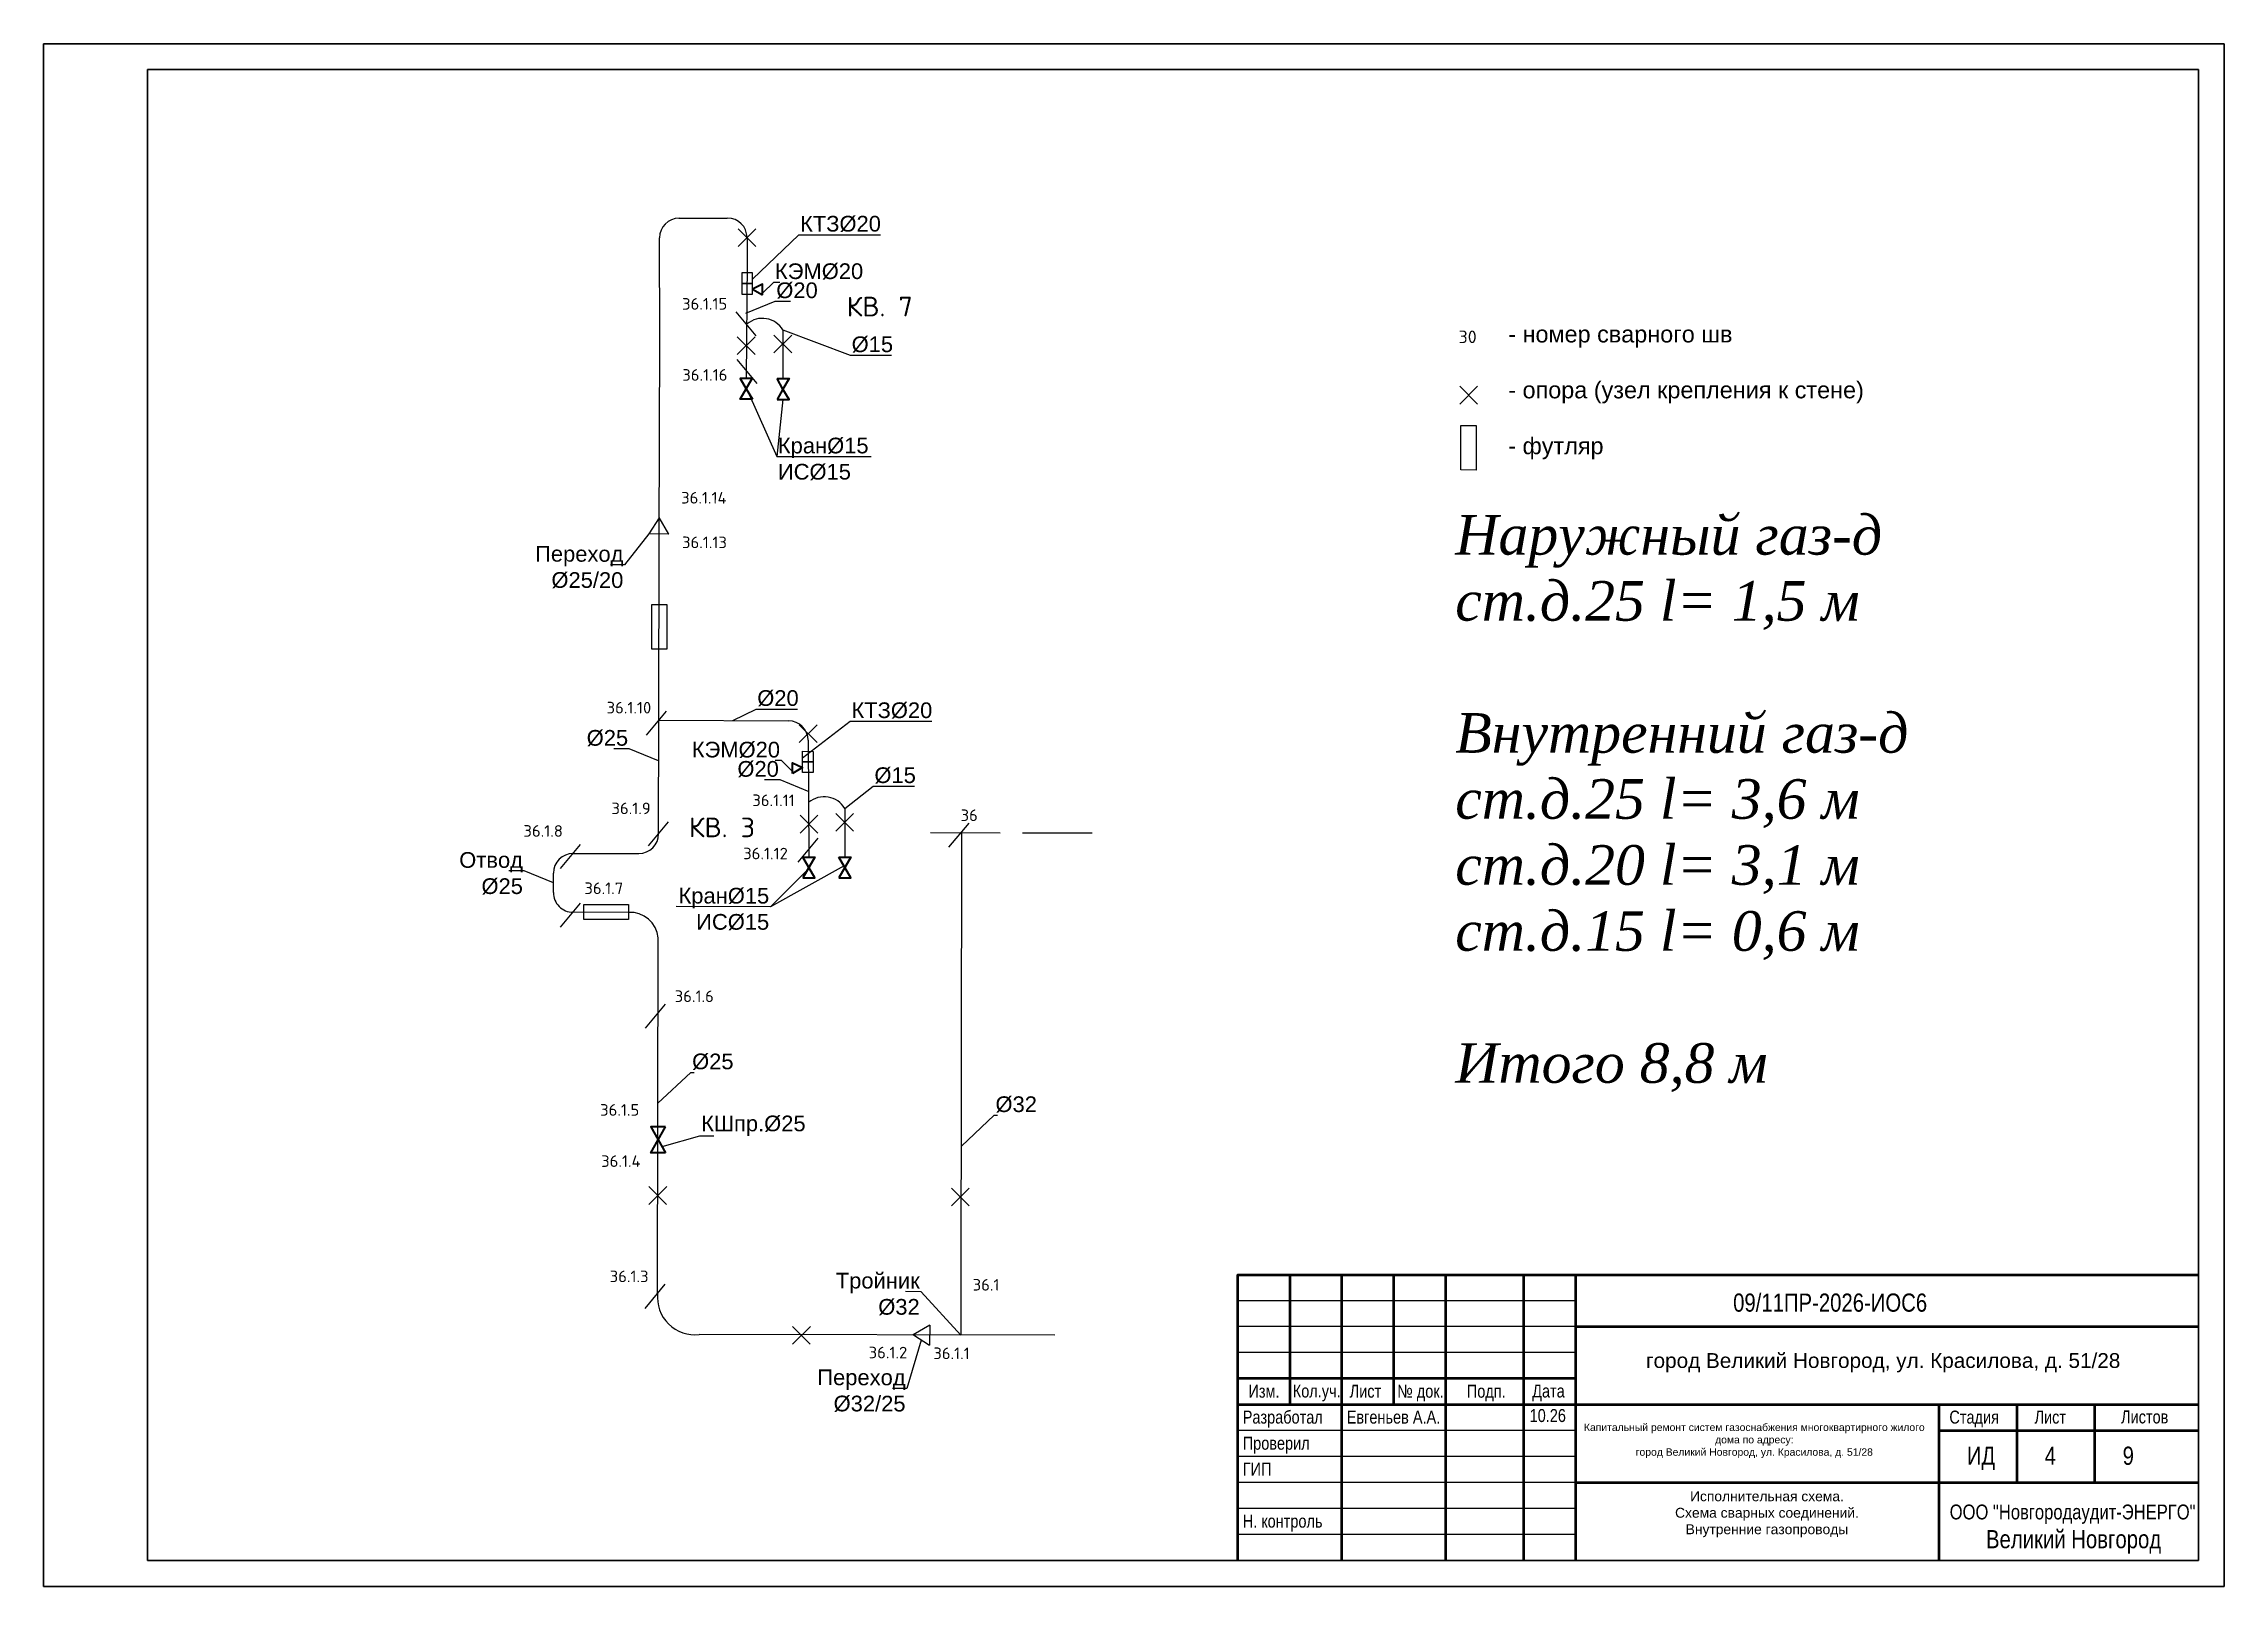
# Model space of a CAD drawing. Header units: inches. Extents: x -6029 to 5084, y 17021 to 24879.
import ezdxf
from ezdxf import colors
from ezdxf.entities.mleader import LeaderData, LeaderLine
from ezdxf.enums import TextEntityAlignment as Align
from ezdxf.math import Vec2, Vec3

# ---------------------------------------------------------------- set-up
doc = ezdxf.new("R2010")
doc.units = ezdxf.units.IN
doc.header["$MEASUREMENT"] = 0
doc.linetypes.add('ACAD_ISO02W100', pattern=[15, 12, -3])
doc.layers.get('0').update_dxf_attribs({"color": 18, "true_color": 0x000000})
for name, color, linetype, lineweight in [('анп Рамка жирная', 7, 'Continuous', 50), ('ГП_Таbлицы', 7, 'Continuous', 50), ('Трубы', 7, 'Continuous', 40)]:
    doc.layers.add(name, color=color, linetype=linetype, lineweight=lineweight)
doc.styles.add('ISO', font='arial.ttf')
doc.styles.add('PROFIL', font='simplex.shx')
doc.styles.get("Standard").update_dxf_attribs({"font": 'arial.ttf'})
doc.mleader_styles.duplicate_entry("Standard", '')

msp = doc.modelspace()

# ---------------------------------------------------------------- linework, layer by layer
at = {"color": 18, "true_color": 0x000000}
for p, q in [((-2791, 23990), (-2545, 23991)), ((-2889, 23383), (-2890, 23890)), ((-2444, 23891), (-2444, 23768)), ((-2892, 22365), (-2889, 23383)), ((-2261, 23421), (-2262, 23174)), ((-2894, 21433), (-2892, 22365)), ((-2895, 20854), (-2894, 21433)), ((-2894, 21433), (-2233, 21430)), ((-1946, 20983), (-1946, 20737)), ((-1510, 20861), (-1154, 20860)), ((-1352, 20860), (-1355, 18504)), ((-1041, 20860), (-686, 20859)), ((-3331, 20754), (-2995, 20754)), ((-3431, 20555), (-3431, 20654)), ((-3049, 20454), (-3331, 20455)), ((-2900, 18514), (-2897, 20325)), ((-1355, 18504), (-1355, 18301)), ((-875, 18301), (-2688, 18303))]:
    msp.add_line(p, q, dxfattribs=at)
at = {"color": 0}
for p, q in [((-2399, 23846), (-2490, 23936)), ((-2399, 23936), (-2490, 23846)), ((-2444, 23768), (-2448, 23174)), ((-2397, 23391), (-2499, 23513)), ((-2403, 23296), (-2494, 23386)), ((-2403, 23386), (-2494, 23296)), ((-2216, 23305), (-2307, 23395)), ((-2216, 23395), (-2307, 23305)), ((-2393, 23148), (-2495, 23270)), ((1188, 23043), (1278, 23134)), ((1188, 23134), (1278, 23043)), ((-2892, 22464), (-2945, 22383)), ((-2842, 22381), (-2892, 22465)), ((-2842, 22381), (-2945, 22383)), ((-2957, 21357), (-2855, 21479)), ((-2178, 21410), (-2087, 21319)), ((-2178, 21319), (-2087, 21409)), ((-2133, 21331), (-2129, 20737)), ((-2946, 20793), (-2844, 20915)), ((-2174, 20858), (-2083, 20949)), ((-2174, 20949), (-2083, 20858)), ((-1991, 20867), (-1901, 20958)), ((-1991, 20958), (-1901, 20867)), ((-1415, 20786), (-1313, 20908)), ((-3394, 20678), (-3292, 20800)), ((-2184, 20710), (-2082, 20832)), ((-3394, 20379), (-3292, 20501)), ((-2961, 19865), (-2859, 19987)), ((-2944, 18966), (-2853, 19057)), ((-2944, 19057), (-2854, 18966)), ((-1403, 18959), (-1312, 19050)), ((-1403, 19050), (-1312, 18959)), ((-2964, 18437), (-2862, 18560)), ((-2212, 18254), (-2121, 18345)), ((-2212, 18345), (-2122, 18254)), ((-1513, 18352), (-1597, 18302)), ((-1513, 18352), (-1515, 18249)), ((-1596, 18302), (-1515, 18249))]:
    msp.add_line(p, q, dxfattribs=at)
for points in [[(-2416, 23712), (-2470, 23712), (-2470, 23658), (-2416, 23658)], [(-2416, 23658), (-2470, 23658), (-2470, 23604), (-2416, 23604)], [(1193, 22708), (1194, 22935), (1272, 22934), (1271, 22707)], [(-2930, 21795), (-2930, 22022), (-2852, 22022), (-2852, 21795)], [(-2161, 21275), (-2107, 21274), (-2107, 21221), (-2161, 21221)], [(-2161, 21221), (-2107, 21221), (-2107, 21167), (-2161, 21167)], [(-3049, 20417), (-3276, 20417), (-3276, 20495), (-3049, 20495)]]:
    msp.add_lwpolyline(points, close=True, dxfattribs=at)
at = {"color": 0, "lineweight": 40}
for points in [[(-2365, 23599), (-2365, 23654), (-2416, 23629)], [(-2418, 23174), (-2479, 23174), (-2448, 23121)], [(-2417, 23068), (-2479, 23068), (-2448, 23121)], [(-2291, 23173), (-2230, 23173), (-2261, 23120)], [(-2291, 23067), (-2230, 23067), (-2261, 23120)], [(-2212, 21161), (-2212, 21216), (-2162, 21192)], [(-2160, 20736), (-2098, 20736), (-2129, 20683)], [(-2160, 20630), (-2099, 20630), (-2129, 20683)], [(-1976, 20736), (-1915, 20736), (-1945, 20683)], [(-1976, 20630), (-1915, 20630), (-1945, 20683)], [(-2859, 19361), (-2935, 19361), (-2897, 19296)], [(-2859, 19230), (-2935, 19230), (-2897, 19296)]]:
    msp.add_lwpolyline(points, close=True, dxfattribs=at)
at = {"color": 18, "true_color": 0x000000}
for centre, radius, start, end in [((-2790, 23890), 100, 90.1262, 180.1262), ((-2544, 23891), 100, 0.1262, 90.1262), ((-2233, 21330), 100, 0.3825, 89.8738), ((-2995, 20854), 100, 270, 359.8367), ((-3331, 20654), 100, 90, 180), ((-3331, 20555), 100, 179.8738, 269.8738), ((-3039, 20311), 143, 5.3954, 93.765), ((-2709, 18494), 192, 174.3142, 276.3203)]:
    msp.add_arc(centre, radius, start, end, dxfattribs=at)
at = {"color": 0}
for centre in [(-2366, 23358), (-2051, 20921)]:
    msp.add_arc(centre, 122, 30.9646, 129.7435, dxfattribs=at)
at = {"layer": 'анп Рамка жирная', "color": 7, "lineweight": 30, "ltscale": 0.001}
for p, q in [((-6029, 24879), (5084, 24879)), ((-6029, 17021), (-6029, 24879)), ((5084, 24879), (-6029, 24879)), ((5084, 24879), (5084, 17021)), ((-5500, 17153), (-5500, 24747)), ((-5500, 24747), (4952, 24747)), ((4952, 24747), (4952, 17153)), ((4952, 17153), (-5500, 17153)), ((5084, 17021), (-6029, 17021))]:
    msp.add_line(p, q, dxfattribs=at)
at = {"layer": 'анп Рамка жирная', "color": 0, "lineweight": 30, "ltscale": 0.001}
msp.add_line((5084, 17021), (5084, 24879), dxfattribs=at)
at = {"layer": 'ГП_Таbлицы', "color": 7}
for p, q in [((322, 18608), (322, 17947)), ((586, 18608), (586, 17153)), ((851, 18608), (851, 17947)), ((1115, 18608), (1115, 17153)), ((1512, 18608), (1512, 17153)), ((1777, 18608), (1777, 17153)), ((1777, 18344), (4952, 18344)), ((1777, 18079), (57, 18079)), ((57, 17947), (4952, 17947)), ((3629, 17947), (3629, 17153)), ((4026, 17947), (4026, 17550)), ((4423, 17947), (4423, 17550)), ((3629, 17815), (4952, 17815)), ((1777, 17550), (4952, 17550))]:
    msp.add_line(p, q, dxfattribs=at)
at = {"layer": 'ГП_Таbлицы', "color": 7, "lineweight": -3}
for p, q in [((1777, 18476), (57, 18476)), ((1777, 18344), (57, 18344)), ((1777, 18212), (57, 18212)), ((1777, 17815), (57, 17815)), ((1777, 17682), (57, 17682)), ((1777, 17550), (57, 17550)), ((1777, 17418), (57, 17418)), ((1777, 17285), (57, 17285))]:
    msp.add_line(p, q, dxfattribs=at)
at = {"layer": 'ГП_Таbлицы', "color": 7}
msp.add_lwpolyline([(57, 17153), (57, 18608), (4952, 18608)], dxfattribs=at)

# ---------------------------------------------------------------- texts
at = {"color": 0, "style": 'PROFIL'}
for s, height, rotation, p in [('36.1.15', 59, 0.1262, (-2660, 23554)), ('КВ. 7', 100, 0.1262, (-1768, 23540)), ('36.1.16', 59, 0.1262, (-2659, 23192)), ('36.1.14', 59, 359.8738, (-2664, 22566)), ('36.1.13', 59, 359.8738, (-2661, 22339)), ('36.1.10', 59, 359.8738, (-3046, 21497)), ('36.1.9', 59, 359.8738, (-3035, 20984)), ('36.1.11', 59, 359.8738, (-2309, 21025)), ('36.1.8', 59, 359.8738, (-3483, 20869)), ('КВ. 3', 100, 359.8738, (-2572, 20887)), ('36', 59, 359.8738, (-1312, 20949)), ('36.1.12', 59, 359.8738, (-2350, 20754)), ('36.1.7', 59, 359.8738, (-3174, 20577)), ('36.1.6', 59, 359.8738, (-2713, 20027)), ('36.1.3', 59, 359.8738, (-3045, 18600)), ('36.1', 59, 359.8738, (-1226, 18557)), ('36.1.2', 59, 359.8738, (-1726, 18212)), ('36.1.1', 59, 359.8738, (-1402, 18208))]:
    msp.add_text(s, height=height, rotation=rotation, dxfattribs=at).set_placement(p, align=Align.MIDDLE)
for s, height, p in [('30', 63.9, (1228, 23386)), ('36.1.5', 59, (-3093, 19448)), ('36.1.4', 59, (-3087, 19187))]:
    msp.add_text(s, height=height, dxfattribs=at).set_placement(p, align=Align.MIDDLE)
at = {"insert": (938, 23585), "char_height": 85.38, "attachment_point": 1}
msp.add_mtext_dynamic_manual_height_columns('\\P               - номер сварного шв\\P\\P               - опора (узел крепления к стене)\\P\\P               - футляр', width=4332.81, gutter_width=2.67, heights=[-823], dxfattribs=at)
at = {"lineweight": 25, "insert": (1165, 22478), "char_height": 201.74, "width": 3302.93, "attachment_point": 1}
msp.add_mtext('{\\fTimes New Roman|b0|i1|c204|p18;Наружный газ-д\\Pст.д.25 \\fTimes New Roman|b0|i1|c0|p18;l= \\fTimes New Roman|b0|i1|c204|p18;1,5 м\\P\\PВнутренний газ-д\\Pст.д.25 l= 3,6 м\\Pст.д.20 l= 3,1 м\\Pст.д.15 l= 0,6 м\\P\\PИтого 8,8 м}', dxfattribs=at)
at = {"layer": 'ГП_Таbлицы', "color": 7, "style": 'ISO', "width": 0.8}
for s, height, p in [('09/11ПР-2026-ИОС6', 92.61, (2581, 18420)), ('Изм.', 66.1, (111, 17982)), ('Кол.уч.', 66.1, (337, 17983)), ('Лист', 66.1, (627, 17982)), ('№ док.', 66.1, (869, 17982)), ('Подп.', 66.1, (1224, 17982)), ('Дата', 66.1, (1557, 17983)), ('Разработал', 66.1, (82, 17850)), ('Евгеньев А.А.', 66.15, (612, 17850)), ('10.26', 66.1, (1544, 17858)), ('Стадия', 66.1, (3683, 17850)), ('Лист', 66.1, (4117, 17850)), ('Листов', 66.1, (4558, 17851)), ('Проверил', 66.1, (82, 17717)), ('ИД', 92.6, (3772, 17640)), ('4', 92.6, (4169, 17640)), ('9', 92.6, (4566, 17640)), ('ГИП', 66.1, (82, 17585)), ('Н. контроль', 66.15, (82, 17320))]:
    msp.add_text(s, height=height, dxfattribs=at).set_placement(p)
for s, height, p in [('ООО "Новгородаудит-ЭНЕРГО"', 75.6, (4311, 17362)), ('Великий Новгород', 92.61, (4316, 17215))]:
    msp.add_text(s, height=height, dxfattribs=at).set_placement(p, align=Align.CENTER)
at = {"layer": 'Трубы', "linetype": 'ACAD_ISO02W100', "attachment_point": 1}
for s, width, heights, insert, char_height in [('\\pxt26;город Великий Новгород, ул. Красилова, д. 51/28', 3046.88, [-99.1], (2137, 18209), 75.6), ('\\pxa0.66667,sm1,qc;Капитальный ремонт систем газоснабжения многоквартирного жилого дома по адресу:\\P\\pa0.25,s*,t26;город Великий Новгород, ул. Красилова, д. 51/28', 1770, [-202], (1804, 17850), 37.8), ('\\pxa0.66667,sm1,qc;Исполнительная схема.\\PСхема сварных соединений.\\PВнутренние газопроводы', 1916.71, [-303], (1795, 17505), 50.4)]:
    msp.add_mtext_dynamic_manual_height_columns(s, width=width, gutter_width=3.15, heights=heights, dxfattribs=dict(at, insert=insert, char_height=char_height))

# ---------------------------------------------------------------- leaders
at = {"color": 0}
ml = msp.add_multileader_mtext('', dxfattribs=at)
ml.set_content('КТЗ%%C20')
ml.set_leader_properties(color=256)
ml.build(insert=Vec2(0, 0))
ml.multileader.update_dxf_attribs({"has_dogleg": 0, "text_left_attachment_type": 6, "text_right_attachment_type": 6, "dogleg_length": 2, "arrow_head_size": 0})
ctx = ml.context
ctx.base_point, ctx.char_height, ctx.arrow_head_size, ctx.landing_gap_size, ctx.plane_origin, ctx.plane_x_axis, ctx.plane_y_axis = Vec3(-2180, 23906), 80, 0, 6.45, Vec3(-1896, 23738), Vec3(1, 0.000745, 0), Vec3(-0.000745, 1, 0)
ctx.left_attachment, ctx.right_attachment = 6, 6
notes = []
notes.append((ctx, [(1, (1, 1, 0), (-2182, 23906), (1, 0.000745, 0), 2, [(0, [(-2416, 23680)], 0, [])])]))
ctx.mtext.insert, ctx.mtext.text_direction, ctx.mtext.rotation, ctx.mtext.width, ctx.mtext.defined_height, ctx.mtext.flow_direction = Vec3(-2174, 24002), Vec3(1, 0.000745, 0), 0.000745, 419.1, 0.431, 5
ml = msp.add_multileader_mtext('', dxfattribs=at)
ml.set_content('КЭМ%%C20')
ml.set_leader_properties(color=256)
ml.build(insert=Vec2(0, 0))
ml.multileader.update_dxf_attribs({"has_dogleg": 0, "text_left_attachment_type": 6, "text_right_attachment_type": 6, "dogleg_length": 2, "arrow_head_size": 0})
ctx = ml.context
ctx.base_point, ctx.char_height, ctx.arrow_head_size, ctx.landing_gap_size, ctx.plane_origin, ctx.plane_x_axis, ctx.plane_y_axis = Vec3(-2308, 23664), 80, 0, 6.45, Vec3(-552, 23515), Vec3(1, 0.000745, 0), Vec3(-0.000745, 1, 0)
ctx.left_attachment, ctx.right_attachment = 6, 6
notes.append((ctx, [(1, (1, 1, 0), (-2310, 23664), (1, 0.000745, 0), 2, [(0, [(-2365, 23609)], 0, [])])]))
ctx.mtext.insert, ctx.mtext.text_direction, ctx.mtext.rotation, ctx.mtext.width, ctx.mtext.defined_height, ctx.mtext.flow_direction = Vec3(-2302, 23760), Vec3(1, 0.000745, 0), 0.000745, 24.57, 12.2, 5
ml = msp.add_multileader_mtext('', dxfattribs=at)
ml.set_content('%%C20')
ml.set_leader_properties(color=256)
ml.build(insert=Vec2(0, 0))
ml.multileader.update_dxf_attribs({"has_dogleg": 0, "text_left_attachment_type": 6, "text_right_attachment_type": 6, "dogleg_length": 2, "arrow_head_size": 0})
ctx = ml.context
ctx.base_point, ctx.char_height, ctx.arrow_head_size, ctx.landing_gap_size, ctx.plane_origin, ctx.plane_x_axis, ctx.plane_y_axis = Vec3(-2301, 23567), 80, 0, 6.45, Vec3(-1858, 22903), Vec3(1, 0.000745, 0), Vec3(-0.000745, 1, 0)
ctx.left_attachment, ctx.right_attachment = 6, 6
notes.append((ctx, [(1, (1, 1, 0), (-2303, 23567), (1, 0.000745, 0), 2, [(1, [(-2450, 23506)], 0, [])])]))
ctx.mtext.insert, ctx.mtext.text_direction, ctx.mtext.rotation, ctx.mtext.width, ctx.mtext.defined_height, ctx.mtext.flow_direction = Vec3(-2295, 23663), Vec3(1, 0.000745, 0), 0.000745, 71.66, 96, 5
ml = msp.add_multileader_mtext('', dxfattribs=at)
ml.set_content('%%C15')
ml.set_leader_properties(color=256)
ml.build(insert=Vec2(0, 0))
ml.multileader.update_dxf_attribs({"has_dogleg": 0, "text_left_attachment_type": 6, "text_right_attachment_type": 6, "dogleg_length": 2, "arrow_head_size": 0})
ctx = ml.context
ctx.base_point, ctx.char_height, ctx.arrow_head_size, ctx.landing_gap_size, ctx.plane_origin, ctx.plane_x_axis, ctx.plane_y_axis = Vec3(-1918, 23292), 80, 0, 6.45, Vec3(-2413, 23420), Vec3(1, -0.000745, 0), Vec3(0.000745, 1, 0)
ctx.left_attachment, ctx.right_attachment = 6, 6
notes.append((ctx, [(0, (1, 1, 0), (-1920, 23292), (1, -0.000745, 0), 2, [(0, [(-2261, 23421)], 0, [])])]))
ctx.mtext.insert, ctx.mtext.text_direction, ctx.mtext.rotation, ctx.mtext.flow_direction = Vec3(-1911, 23388), Vec3(1, -0.000745, 0), 6.28244, 5
ml = msp.add_multileader_mtext('', dxfattribs=at)
ml.set_content('Кран%%C15\\PИС%%C15')
ml.set_leader_properties(color=256)
ml.build(insert=Vec2(0, 0))
ml.multileader.update_dxf_attribs({"has_dogleg": 0, "text_left_attachment_type": 6, "text_right_attachment_type": 6, "dogleg_length": 2, "arrow_head_size": 0})
ctx = ml.context
ctx.base_point, ctx.char_height, ctx.arrow_head_size, ctx.landing_gap_size, ctx.plane_origin, ctx.plane_x_axis, ctx.plane_y_axis = Vec3(-2293, 22776), 80, 0, 6.45, Vec3(-1773, 22626), Vec3(1, 0.000745, 0), Vec3(-0.000745, 1, 0)
ctx.left_attachment, ctx.right_attachment = 6, 6
notes.append((ctx, [(1, (1, 1, 0), (-2295, 22776), (1, 0.000745, 0), 2, [(0, [(-2440, 23107)], 0, []), (1, [(-2261, 23067)], 0, [])])]))
ctx.mtext.insert, ctx.mtext.text_direction, ctx.mtext.rotation, ctx.mtext.width, ctx.mtext.defined_height, ctx.mtext.flow_direction = Vec3(-2287, 22872), Vec3(1, 0.000745, 0), 0.000745, 1277.78, 215, 5
ml = msp.add_multileader_mtext('', dxfattribs=at)
ml.set_content('\tПереход\\P%%C25/20')
ml.set_leader_properties(color=256)
ml.build(insert=Vec2(0, 0))
ml.multileader.update_dxf_attribs({"has_dogleg": 0, "text_left_attachment_type": 6, "text_right_attachment_type": 6, "dogleg_length": 2, "arrow_head_size": 0})
ctx = ml.context
ctx.base_point, ctx.char_height, ctx.arrow_head_size, ctx.landing_gap_size, ctx.plane_origin, ctx.plane_x_axis, ctx.plane_y_axis = Vec3(-3519, 22225), 80, 0, 6.45, Vec3(-3978, 22468), Vec3(0.999998, -0.002203, 0), Vec3(0.002203, 0.999998, 0)
ctx.left_attachment, ctx.right_attachment, ctx.text_align_type = 6, 6, 2
notes.append((ctx, [(1, (1, 1, 0), (-3066, 22224), (-0.999998, 0.002203, 0), 2, [(0, [(-2945, 22383)], 0, [])])]))
ctx.mtext.insert, ctx.mtext.text_direction, ctx.mtext.rotation, ctx.mtext.width, ctx.mtext.alignment, ctx.mtext.flow_direction = Vec3(-3074, 22320), Vec3(0.999998, -0.002203, 0), 6.280982, 65.22, 3, 5
ml = msp.add_multileader_mtext('', dxfattribs=at)
ml.set_content('%%C20')
ml.set_leader_properties(color=256)
ml.build(insert=Vec2(0, 0))
ml.multileader.update_dxf_attribs({"has_dogleg": 0, "text_left_attachment_type": 6, "text_right_attachment_type": 6, "dogleg_length": 2, "arrow_head_size": 0})
ctx = ml.context
ctx.base_point, ctx.char_height, ctx.arrow_head_size, ctx.landing_gap_size, ctx.plane_origin, ctx.plane_x_axis, ctx.plane_y_axis = Vec3(-2398, 21490), 80, 0, 6.45, Vec3(-3369, 20827), Vec3(1, -0.000745, 0), Vec3(0.000745, 1, 0)
ctx.left_attachment, ctx.right_attachment = 6, 6
notes.append((ctx, [(0, (1, 1, 0), (-2400, 21490), (1, -0.000745, 0), 2, [(1, [(-2517, 21431)], 0, [])])]))
ctx.mtext.insert, ctx.mtext.text_direction, ctx.mtext.rotation, ctx.mtext.width, ctx.mtext.defined_height, ctx.mtext.flow_direction = Vec3(-2392, 21586), Vec3(1, -0.000745, 0), 6.28244, 612.02, 6.73, 5
ml = msp.add_multileader_mtext('', dxfattribs=at)
ml.set_content('КТЗ%%C20')
ml.set_leader_properties(color=256)
ml.build(insert=Vec2(0, 0))
ml.multileader.update_dxf_attribs({"has_dogleg": 0, "text_left_attachment_type": 6, "text_right_attachment_type": 6, "dogleg_length": 2, "arrow_head_size": 0})
ctx = ml.context
ctx.base_point, ctx.char_height, ctx.arrow_head_size, ctx.landing_gap_size, ctx.plane_origin, ctx.plane_x_axis, ctx.plane_y_axis = Vec3(-1919, 21428), 80, 0, 6.45, Vec3(-2681, 21301), Vec3(1, -0.000745, 0), Vec3(0.000745, 1, 0)
ctx.left_attachment, ctx.right_attachment = 6, 6
notes.append((ctx, [(0, (1, 1, 0), (-1921, 21428), (1, -0.000745, 0), 2, [(0, [(-2161, 21242)], 0, [])])]))
ctx.mtext.insert, ctx.mtext.text_direction, ctx.mtext.rotation, ctx.mtext.width, ctx.mtext.defined_height, ctx.mtext.flow_direction = Vec3(-1912, 21524), Vec3(1, -0.000745, 0), 6.28244, 419.1, 0.431, 5
ml = msp.add_multileader_mtext('', dxfattribs=at)
ml.set_content('%%C25')
ml.set_leader_properties(color=256)
ml.build(insert=Vec2(0, 0))
ml.multileader.update_dxf_attribs({"has_dogleg": 0, "text_left_attachment_type": 6, "text_right_attachment_type": 6, "dogleg_length": 2, "arrow_head_size": 0})
ctx = ml.context
ctx.base_point, ctx.char_height, ctx.arrow_head_size, ctx.landing_gap_size, ctx.plane_origin, ctx.plane_x_axis, ctx.plane_y_axis = Vec3(-3259, 21287), 80, 0, 6.45, Vec3(-3487, 20624), Vec3(1, -0.000745, 0), Vec3(0.000745, 1, 0)
ctx.left_attachment, ctx.right_attachment, ctx.text_align_type = 6, 6, 2
notes.append((ctx, [(1, (1, 1, 0), (-3042, 21287), (-1, 0.000745, 0), 2, [(1, [(-2895, 21226)], 0, [])])]))
ctx.mtext.insert, ctx.mtext.text_direction, ctx.mtext.rotation, ctx.mtext.width, ctx.mtext.defined_height, ctx.mtext.alignment, ctx.mtext.flow_direction = Vec3(-3050, 21383), Vec3(1, -0.000745, 0), 6.28244, 71.66, 96, 3, 5
ml = msp.add_multileader_mtext('', dxfattribs=at)
ml.set_content('КЭМ%%C20')
ml.set_leader_properties(color=256)
ml.build(insert=Vec2(0, 0))
ml.multileader.update_dxf_attribs({"has_dogleg": 0, "text_left_attachment_type": 6, "text_right_attachment_type": 6, "dogleg_length": 2, "arrow_head_size": 0})
ctx = ml.context
ctx.base_point, ctx.char_height, ctx.arrow_head_size, ctx.landing_gap_size, ctx.plane_origin, ctx.plane_x_axis, ctx.plane_y_axis = Vec3(-2718, 21227), 80, 0, 6.45, Vec3(-4025, 21077), Vec3(1, -0.000745, 0), Vec3(0.000745, 1, 0)
ctx.left_attachment, ctx.right_attachment, ctx.text_align_type = 6, 6, 2
notes.append((ctx, [(1, (1, 1, 0), (-2267, 21227), (-1, 0.000745, 0), 2, [(0, [(-2212, 21171)], 0, [])])]))
ctx.mtext.insert, ctx.mtext.text_direction, ctx.mtext.rotation, ctx.mtext.width, ctx.mtext.defined_height, ctx.mtext.alignment, ctx.mtext.flow_direction = Vec3(-2276, 21323), Vec3(1, -0.000745, 0), 6.28244, 24.57, 12.2, 3, 5
ml = msp.add_multileader_mtext('', dxfattribs=at)
ml.set_content('%%C20')
ml.set_leader_properties(color=256)
ml.build(insert=Vec2(0, 0))
ml.multileader.update_dxf_attribs({"has_dogleg": 0, "text_left_attachment_type": 6, "text_right_attachment_type": 6, "dogleg_length": 2, "arrow_head_size": 0})
ctx = ml.context
ctx.base_point, ctx.char_height, ctx.arrow_head_size, ctx.landing_gap_size, ctx.plane_origin, ctx.plane_x_axis, ctx.plane_y_axis = Vec3(-2490, 21129), 80, 0, 6.45, Vec3(-2720, 20466), Vec3(1, -0.000745, 0), Vec3(0.000745, 1, 0)
ctx.left_attachment, ctx.right_attachment, ctx.text_align_type = 6, 6, 2
notes.append((ctx, [(1, (1, 1, 0), (-2274, 21129), (-1, 0.000745, 0), 2, [(1, [(-2127, 21069)], 0, [])])]))
ctx.mtext.insert, ctx.mtext.text_direction, ctx.mtext.rotation, ctx.mtext.width, ctx.mtext.defined_height, ctx.mtext.alignment, ctx.mtext.flow_direction = Vec3(-2282, 21225), Vec3(1, -0.000745, 0), 6.28244, 71.66, 96, 3, 5
ml = msp.add_multileader_mtext('', dxfattribs=at)
ml.set_content('%%C15')
ml.set_leader_properties(color=256)
ml.build(insert=Vec2(0, 0))
ml.multileader.update_dxf_attribs({"has_dogleg": 0, "text_left_attachment_type": 6, "text_right_attachment_type": 6, "dogleg_length": 2, "arrow_head_size": 0})
ctx = ml.context
ctx.base_point, ctx.char_height, ctx.arrow_head_size, ctx.landing_gap_size, ctx.plane_origin, ctx.plane_x_axis, ctx.plane_y_axis = Vec3(-1802, 21097), 80, 0, 6.45, Vec3(-2097, 20982), Vec3(1, -0.000745, 0), Vec3(0.000745, 1, 0)
ctx.left_attachment, ctx.right_attachment = 6, 6
notes.append((ctx, [(0, (1, 1, 0), (-1804, 21097), (1, -0.000745, 0), 2, [(0, [(-1946, 20983)], 0, [])])]))
ctx.mtext.insert, ctx.mtext.text_direction, ctx.mtext.rotation, ctx.mtext.flow_direction = Vec3(-1795, 21193), Vec3(1, -0.000745, 0), 6.28244, 5
ml = msp.add_multileader_mtext('', dxfattribs=at)
ml.set_content('Отвод %%C25')
ml.set_leader_properties(color=256)
ml.build(insert=Vec2(0, 0))
ml.multileader.update_dxf_attribs({"has_dogleg": 0, "text_left_attachment_type": 6, "text_right_attachment_type": 6, "dogleg_length": 2, "arrow_head_size": 0})
ctx = ml.context
ctx.base_point, ctx.char_height, ctx.arrow_head_size, ctx.landing_gap_size, ctx.plane_origin, ctx.plane_x_axis, ctx.plane_y_axis = Vec3(-3908, 20666), 80, 0, 6.45, Vec3(-4023, 20002), Vec3(1, -0.000745, 0), Vec3(0.000745, 1, 0)
ctx.left_attachment, ctx.right_attachment, ctx.text_align_type = 6, 6, 2
notes.append((ctx, [(1, (1, 1, 0), (-3578, 20665), (-1, 0.000745, 0), 2, [(1, [(-3431, 20605)], 0, [])])]))
ctx.mtext.insert, ctx.mtext.text_direction, ctx.mtext.rotation, ctx.mtext.width, ctx.mtext.defined_height, ctx.mtext.alignment, ctx.mtext.flow_direction = Vec3(-3586, 20761), Vec3(1, -0.000745, 0), 6.28244, 71.66, 96, 3, 5
ml = msp.add_multileader_mtext('', dxfattribs=at)
ml.set_content('Кран%%C15\\PИС%%C15')
ml.set_leader_properties(color=256)
ml.build(insert=Vec2(0, 0))
ml.multileader.update_dxf_attribs({"has_dogleg": 0, "text_left_attachment_type": 6, "text_right_attachment_type": 6, "dogleg_length": 2, "arrow_head_size": 0})
ctx = ml.context
ctx.base_point, ctx.char_height, ctx.arrow_head_size, ctx.landing_gap_size, ctx.plane_origin, ctx.plane_x_axis, ctx.plane_y_axis = Vec3(-2786, 20484), 80, 0, 6.45, Vec3(-2804, 20189), Vec3(1, -0.000745, 0), Vec3(0.000745, 1, 0)
ctx.left_attachment, ctx.right_attachment, ctx.text_align_type = 6, 6, 2
notes.append((ctx, [(1, (1, 1, 0), (-2322, 20483), (-1, 0.000745, 0), 2, [(0, [(-2137, 20669)], 0, []), (1, [(-1950, 20691)], 0, [])])]))
ctx.mtext.insert, ctx.mtext.text_direction, ctx.mtext.rotation, ctx.mtext.width, ctx.mtext.defined_height, ctx.mtext.alignment, ctx.mtext.flow_direction = Vec3(-2331, 20579), Vec3(1, -0.000745, 0), 6.28244, 1277.78, 215, 3, 5
ml = msp.add_multileader_mtext('', dxfattribs=at)
ml.set_content('%%C25')
ml.set_leader_properties(color=256)
ml.build(insert=Vec2(0, 0))
ml.multileader.update_dxf_attribs({"has_dogleg": 0, "text_left_attachment_type": 6, "text_right_attachment_type": 6, "dogleg_length": 2, "arrow_head_size": 0})
ctx = ml.context
ctx.base_point, ctx.char_height, ctx.arrow_head_size, ctx.landing_gap_size, ctx.plane_origin, ctx.plane_x_axis, ctx.plane_y_axis = Vec3(-2730, 19639), 80, 0, 6.45, Vec3(-3341, 19504), Vec3(1, -0.000745, 0), Vec3(0.000745, 1, 0)
ctx.left_attachment, ctx.right_attachment = 6, 6
notes.append((ctx, [(0, (1, 1, 0), (-2732, 19639), (1, -0.000745, 0), 2, [(0, [(-2898, 19482)], 0, [])])]))
ctx.mtext.insert, ctx.mtext.text_direction, ctx.mtext.rotation, ctx.mtext.width, ctx.mtext.flow_direction = Vec3(-2724, 19735), Vec3(1, -0.000745, 0), 6.28244, 9.72, 5
ml = msp.add_multileader_mtext('', dxfattribs=at)
ml.set_content('%%C32')
ml.set_leader_properties(color=256)
ml.build(insert=Vec2(0, 0))
ml.multileader.update_dxf_attribs({"has_dogleg": 0, "text_left_attachment_type": 6, "text_right_attachment_type": 6, "dogleg_length": 2, "arrow_head_size": 0})
ctx = ml.context
ctx.base_point, ctx.char_height, ctx.arrow_head_size, ctx.landing_gap_size, ctx.plane_origin, ctx.plane_x_axis, ctx.plane_y_axis = Vec3(-1184, 19421), 80, 0, 6.45, Vec3(-1794, 19286), Vec3(1, -0.000745, 0), Vec3(0.000745, 1, 0)
ctx.left_attachment, ctx.right_attachment = 6, 6
notes.append((ctx, [(0, (1, 1, 0), (-1186, 19421), (1, -0.000745, 0), 2, [(0, [(-1351, 19264)], 0, [])])]))
ctx.mtext.insert, ctx.mtext.text_direction, ctx.mtext.rotation, ctx.mtext.width, ctx.mtext.flow_direction = Vec3(-1178, 19517), Vec3(1, -0.000745, 0), 6.28244, 9.72, 5
ml = msp.add_multileader_mtext('', dxfattribs=at)
ml.set_content('\tКШпр.%%C25')
ml.set_leader_properties(color=256)
ml.build(insert=Vec2(0, 0))
ml.multileader.update_dxf_attribs({"has_dogleg": 0, "text_left_attachment_type": 6, "text_right_attachment_type": 6, "dogleg_length": 2, "arrow_head_size": 0})
ctx = ml.context
ctx.base_point, ctx.char_height, ctx.arrow_head_size, ctx.landing_gap_size, ctx.plane_origin, ctx.plane_x_axis, ctx.plane_y_axis = Vec3(-2685, 19316), 80, 0, 6.45, Vec3(-2229, 19154), Vec3(1, 0, 0), Vec3(0, 1, 0)
ctx.left_attachment, ctx.right_attachment = 6, 6
notes.append((ctx, [(1, (1, 1, 0), (-2687, 19316), (1, 0, 0), 2, [(0, [(-2877, 19262)], 0, [])])]))
ctx.mtext.insert, ctx.mtext.text_direction, ctx.mtext.width, ctx.mtext.flow_direction = Vec3(-2678, 19419), Vec3(1, 0, 0), 65.22, 5
ml = msp.add_multileader_mtext('', dxfattribs=at)
ml.set_content('Тройник %%C32')
ml.set_leader_properties(color=256)
ml.build(insert=Vec2(0, 0))
ml.multileader.update_dxf_attribs({"has_dogleg": 0, "text_left_attachment_type": 6, "text_right_attachment_type": 6, "dogleg_length": 2, "arrow_head_size": 0})
ctx = ml.context
ctx.base_point, ctx.char_height, ctx.arrow_head_size, ctx.landing_gap_size, ctx.plane_origin, ctx.plane_x_axis, ctx.plane_y_axis = Vec3(-1996, 18522), 80, 0, 6.45, Vec3(-2001, 17750), Vec3(1, -0.000745, 0), Vec3(0.000745, 1, 0)
ctx.left_attachment, ctx.right_attachment, ctx.text_align_type = 6, 6, 2
notes.append((ctx, [(1, (1, 1, 0), (-1555, 18522), (-1, 0.000745, 0), 2, [(1, [(-1355, 18301)], 0, [])])]))
ctx.mtext.insert, ctx.mtext.text_direction, ctx.mtext.rotation, ctx.mtext.width, ctx.mtext.defined_height, ctx.mtext.alignment, ctx.mtext.flow_direction = Vec3(-1564, 18618), Vec3(1, -0.000745, 0), 6.28244, 71.66, 96, 3, 5
ml = msp.add_multileader_mtext('', dxfattribs=at)
ml.set_content('\tПереход\\P%%C32/25')
ml.set_leader_properties(color=256)
ml.build(insert=Vec2(0, 0))
ml.multileader.update_dxf_attribs({"has_dogleg": 0, "text_left_attachment_type": 6, "text_right_attachment_type": 6, "dogleg_length": 2, "arrow_head_size": 0})
ctx = ml.context
ctx.base_point, ctx.char_height, ctx.arrow_head_size, ctx.landing_gap_size, ctx.plane_origin, ctx.plane_x_axis, ctx.plane_y_axis = Vec3(-2081, 18030), 80, 0, 6.45, Vec3(-2693, 18044), Vec3(0.999998, -0.002203, 0), Vec3(0.002203, 0.999998, 0)
ctx.left_attachment, ctx.right_attachment, ctx.text_align_type = 6, 6, 2
notes.append((ctx, [(1, (1, 1, 0), (-1628, 18029), (-0.999998, 0.002203, 0), 2, [(0, [(-1556, 18275)], 0, [])])]))
ctx.mtext.insert, ctx.mtext.text_direction, ctx.mtext.rotation, ctx.mtext.width, ctx.mtext.alignment, ctx.mtext.flow_direction = Vec3(-1636, 18125), Vec3(0.999998, -0.002203, 0), 6.280982, 65.22, 3, 5
for ctx, leaders in notes:
    for number, flags, end, landing, length, lines in leaders:
        leader = LeaderData()
        leader.index, (leader.has_last_leader_line, leader.has_dogleg_vector, leader.attachment_direction) = number, flags
        leader.last_leader_point, leader.dogleg_vector, leader.dogleg_length = Vec3(end), Vec3(landing), length
        for number, points, colour, breaks in lines:
            line = LeaderLine()
            line.index, line.vertices, line.color, line.breaks = number, Vec3.list(points), colors.encode_raw_color(colour), breaks
            leader.lines.append(line)
        ctx.leaders.append(leader)

doc.saveas('drawing.dxf')
